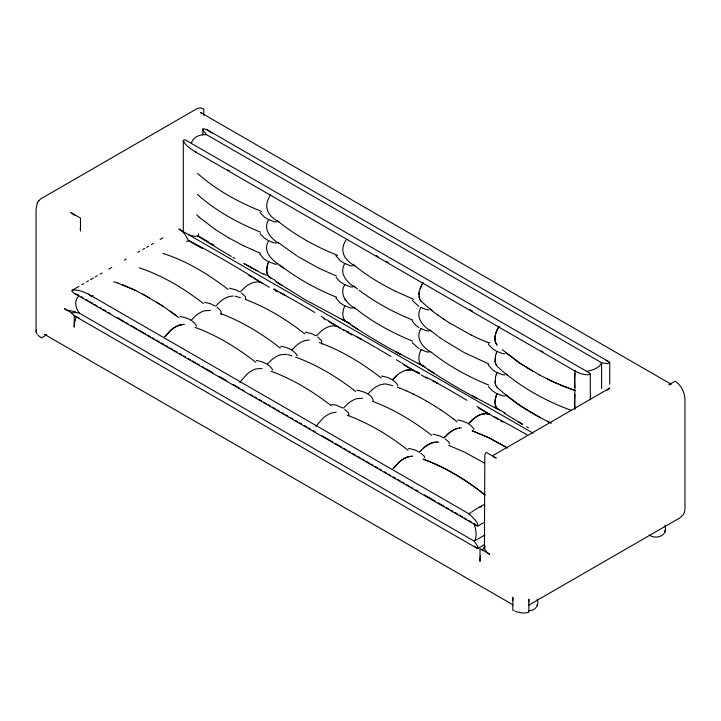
<?xml version="1.0" encoding="UTF-8"?>
<svg xmlns="http://www.w3.org/2000/svg" width="721" height="721" viewBox="0 0 721 721"><rect width="100%" height="100%" fill="white"/><g stroke="black" fill="none" stroke-linecap="round" stroke-linejoin="round"><path stroke-width="1.08" d="M37.086 334.229L36.122 332.156L36.429 330.011M480.537 555.882L480.303 557.261A26.515 15.312 -60 0 0 479.997 561.371L479.997 548.645L489.811 554.314A21.089 12.176 0 0 1 487.081 552.385L484.71 549.24L484.818 546.419M418.964 292.816L419.442 298.422M418.919 294.88L419.352 290.68M495.165 357.931L495.165 361.807L496.156 365.024M495.12 382.995L495.552 376.921M495.552 355.795L495.12 361.87M590.31 399.912L590.31 374.082L589.381 372.919L191.435 143.443C192.741 136.639 200.501 134.268 206.594 134.701L601.593 362.753L607.325 363.609L609.741 362.87L608.803 361.708L206.774 129.591L203.043 128.653L202.727 134.782M419.442 290.734L422.885 282.425M495.516 355.868L496.192 353.578M495.516 376.984L496.192 374.704M537.253 599.133C539.668 605.559 534.784 611.048 528.475 610.687M664.816 525.492C668.592 535.874 655.74 540.002 649.089 534.883M477.978 525.951L477.464 523.455L475.599 520.463L469.434 514.091L88.386 294.096C83.402 291.789 77.679 289.157 72.1 290.302L72.1 291.617L74.623 293.528L476.653 525.636L477.978 525.951L484.467 522.202M477.978 548.375L477.464 545.887L474.238 541.138L79.229 313.085L74.623 312.355L71.767 313.293L74.623 315.951L476.653 548.068L477.978 548.375L484.467 544.634M268.735 219.481C262.678 229.233 270.501 238.236 278.657 243.256M268.735 261.723C266.337 266.86 264.913 275.359 271.177 278.315M344.854 263.426C338.789 273.178 346.621 282.181 354.768 287.201M344.854 284.552C338.789 294.303 346.621 303.307 354.768 308.318M344.854 305.668C342.718 310.553 341.159 317.709 345.972 321.539C363.79 333.453 382.094 344.656 401.101 354.57L395.766 351.704L423.407 366.205M420.082 288.517L422.975 282.47M420.965 307.371C414.908 317.123 422.731 326.126 430.888 331.146M420.965 328.497C414.908 338.248 422.731 347.252 430.888 352.263M420.965 349.613C418.838 354.498 417.279 361.654 422.082 365.484C439.9 377.398 458.205 388.601 477.212 398.515L471.885 395.649L499.527 410.15M496.156 353.65L497.084 351.316M496.156 374.767L497.084 372.442M497.084 393.558C494.948 398.443 493.389 405.599 498.202 409.429C493.416 405.562 494.976 398.434 497.13 393.558M268.798 261.759C266.662 266.617 265.067 273.764 269.861 277.594M76.3 316.438L74.524 322.99A26.515 15.312 -60 0 0 74.218 327.1L74.218 315.428M37.402 202.808L36.05 209.108L36.05 331.498M482.079 550.718L484.972 546.049M345.972 240.03C339.041 250.998 344.205 259.966 355.011 265.959M37.537 202.547L38.555 200.934M37.276 203.061L37.654 202.304M183.296 231.901L183.296 140.415L184.441 139.757L185.712 140.072L191.435 143.443M270.736 194.58C263.084 206.107 266.779 215.282 278.892 222.005M239.778 382.355L247.015 374.1A27.416 15.826 -60 0 1 255.946 368.936L262.029 368.485M315.888 426.3L323.125 418.045A27.416 15.826 -60 0 1 332.066 412.881L336.247 412.232M78.274 296.511C73.866 301.234 75.84 308.408 79.229 313.085M590.31 374.082L589.994 374.496C585.173 375.398 580.044 373.694 575.773 371.477L194.724 151.482C190.317 148.706 185.153 145.507 183.296 140.415M38.718 200.735L41.133 198.636L197.581 108.33L200.726 107.925L203.755 109.051L203.755 115.414M38.384 201.15L38.88 200.528M191.272 320.151L195.454 315.969A27.416 15.826 -60 0 1 204.394 310.814L210.478 310.354M215.831 305.974L220.013 301.793A27.416 15.826 -60 0 1 228.954 296.628L233.135 295.989M240.399 291.798L244.581 287.616A27.416 15.826 -60 0 1 253.513 282.452L257.694 281.803L261.326 282.533A1060.032 612.012 60 0 1 263.129 283.479M267.392 364.096L271.574 359.914A27.416 15.826 -60 0 1 280.505 354.759L286.588 354.299M291.951 349.919L296.133 345.738A27.416 15.826 -60 0 1 305.073 340.573L309.255 339.933M316.51 335.743L320.701 331.561A27.416 15.826 -60 0 1 329.632 326.397L333.814 325.757L337.446 326.478A1060.032 612.012 60 0 1 340.141 327.893M343.502 408.041L347.684 403.859A27.416 15.826 -60 0 1 356.625 398.704L362.708 398.244M368.061 393.864L372.243 389.682A27.416 15.826 -60 0 1 381.184 384.518L385.365 383.878L392.63 385.627M392.539 379.634L396.721 375.452A27.416 15.826 -60 0 1 405.662 370.297L411.835 369.891M392.63 379.688L396.811 375.506M419.478 452.031L423.804 447.804A27.416 15.826 -60 0 1 432.735 442.649M419.622 451.986L421.659 449.787M444.037 437.845L448.219 433.663A27.416 15.826 -60 0 1 457.159 428.508L459.448 427.968M444.181 437.809L448.363 433.627A27.416 15.826 -60 0 1 457.303 428.463M468.659 423.578L472.778 419.361A27.416 15.871 -59.9 0 1 481.736 414.215L485.936 413.575L489.568 414.314A1060.032 612.012 60 0 0 476.969 406.428M468.578 423.542L472.841 419.397A27.416 15.826 -60 0 1 481.781 414.242L485.963 413.593L489.586 414.314M607.172 390.196L609.903 388.015L492.443 455.825M72.1 290.302L78.868 286.39M81.77 284.723L83.708 283.605M86.61 281.929L88.539 280.811M90.476 279.694L93.379 278.018M95.316 276.9L97.245 275.782M100.147 274.106L102.085 272.998M108.853 269.086L111.755 267.41M124.327 260.155L126.256 259.037M137.864 252.332L139.802 251.214M142.704 249.547L144.633 248.43M146.57 247.312L148.499 246.194M151.401 244.518L153.339 243.401M160.107 239.489L163.009 237.822M91.243 296.755L93.189 295.628M186.577 241.715L188.514 240.589L202.141 248.457M46.802 334.787L41.412 337.897L37.97 335.283M277.918 263.39L275.602 264.319L268.672 261.804M430.149 351.28L427.832 352.209L420.902 349.694M488.387 343.133L489.856 342.286M468.911 513.676L470.858 512.559M479.609 507.503L481.556 506.376M484.873 535L474.238 541.138C477.717 535.955 475.617 529.196 474.238 523.644M528.565 605.252L679.624 518.048L682.796 515.353L684.4 512.487L684.95 509.26L684.95 399.596C684.725 392.467 681.237 385.122 675.144 381.202L668.854 384.834L670.8 384.338M209.162 242.265L198.455 236.082L194.724 236.308L188.83 235.055M331.381 404.67L335.806 404.986L342.619 407.987M405.752 370.342L409.934 369.702M434.88 442.153L432.6 442.685A27.416 15.826 -60 0 0 423.66 447.84M586.443 371.504C592.022 370.17 599.088 368.575 601.593 362.753L601.593 388.475M178.484 228.881L533.161 433.204M276.449 221.996L274.25 221.78L268.672 219.563M276.449 243.112L274.25 242.905L268.672 240.688C261.137 253.305 275.395 262.192 284.083 268.536M352.569 265.941L350.37 265.725L344.791 263.507M352.569 287.057L350.37 286.85L344.791 284.633M352.569 308.182L350.37 307.966L344.791 305.749M428.68 309.886L426.481 309.67L420.902 307.452M428.68 331.002L426.481 330.795L420.902 328.578M504.799 353.831L502.6 353.614L497.021 351.397M504.799 374.947L502.6 374.74L497.021 372.523M504.799 396.072L502.6 395.856L497.021 393.639M184.017 324.342L179.835 324.991A27.416 15.826 -60 0 0 170.895 330.155L164.812 336.725L170.922 330.164A27.416 15.871 -59.9 0 1 179.88 325.018L184.071 324.378M459.304 428.013L461.485 427.823M434.745 442.189L436.926 442M412.358 456.177L408.176 456.826A27.416 15.826 -60 0 0 399.245 461.99L393.161 468.551L399.29 461.972A27.416 15.871 -59.9 0 1 408.248 456.826L412.439 456.186M75.498 311.805L67.747 310.282A21.089 12.176 0 0 1 64.412 308.705L72.433 313.338M229.269 288.175L235.911 289.842L239.507 291.735M204.71 302.351L210.352 303.676L214.948 305.92M180.151 316.537C186.297 317.393 193.589 320.331 196.563 326.009M305.389 332.12L312.031 333.787L315.627 335.68M280.829 346.296C286.976 347.161 294.267 350.1 297.232 355.777M256.261 360.482C262.417 361.338 269.708 364.276 272.673 369.954M381.499 376.065C387.646 376.921 394.946 379.868 397.911 385.537M356.94 390.241C363.051 391.359 372.739 394.234 373.352 401.417M457.619 420.01C463.765 420.866 471.056 423.804 474.03 429.482M433.06 434.186L439.702 435.854L443.289 437.755M408.492 448.372L415.134 450.03L418.73 451.932M436.782 442.036L438.819 442.189M45.756 334.769L44.558 334.382L513.019 604.847M162.793 253.395C186.667 260.849 208.333 274.241 228.043 289.409M139.306 267.888C162.739 275.476 184.071 288.616 203.484 303.586M235.037 296.178L240.399 297.737M113.765 281.776L116.982 282.713M287.661 354.615L291.951 355.868M411.745 369.837L413.566 370.423A1060.032 612.012 60 0 0 401.849 363.087M575.475 390.656L554.611 382.527L540.029 375.226M574.52 390.394L561.803 385.654L547.293 378.967M571.654 410.519C548.023 401.876 525.393 389.836 505.89 373.848M472.282 430.843L489.135 437.944L507.35 447.849M448.696 445.371L464.576 452.13L484.503 463.161M423.155 459.205C445.56 467.388 466.163 480.087 484.809 494.858M245.068 299.332C266.788 307.443 286.814 319.736 305.001 334.021M319.223 342.574C341.709 350.622 362.384 363.267 381.121 377.966M220.509 313.509C242.229 321.62 262.255 333.913 280.442 348.198M116.892 282.686L135.818 290.545M397.217 387.168L400.245 388.277M295.646 357.102C317.42 365.042 337.464 377.299 355.714 391.476M194.967 327.334C217.075 335.409 237.416 347.892 255.874 362.384M472.264 430.716L489.144 437.845L507.323 447.939M372.739 401.399C394.126 409.375 413.854 421.443 431.825 435.421M271.087 371.279C292.852 379.228 312.905 391.476 331.155 405.653M347.198 415.224C369.305 423.299 389.646 435.781 408.104 450.274M423.398 459.187C445.839 467.397 466.46 480.114 485.134 494.903M261.489 211.442C238.444 202.096 216.048 190.047 197.482 173.319M337.608 255.387C316.14 246.78 295.484 235.587 277.603 220.833M260.488 232.171C237.822 222.843 215.777 210.938 197.482 194.445M413.728 299.332L395.225 291.158M336.608 276.116L319.115 268.338L297.89 256.532M485.756 341.655L488.838 342.881M260.56 253.332L242.995 245.51M412.718 320.061C393.747 312.427 375.569 302.586 359.202 290.302M336.608 297.241C316.429 289.112 297.142 278.513 279.982 265.103M488.838 364.006L464.081 352.488L443.649 340.231M412.718 341.186C391.629 332.606 371.315 321.557 353.714 307.02M488.838 385.122C468.055 376.695 448.074 365.808 430.626 351.641M78.986 295.502L74.623 293.528M78.986 317.934L74.623 315.951M400.155 388.222L406.563 390.899M122.777 284.795L135.737 290.518L149.671 297.944M606.046 360.347L608.803 361.708M478.546 338.519L485.837 341.7M194.724 151.482L196.355 152.221M468.623 513.722L469.434 514.091M406.473 390.845L413.205 393.99M471.255 335.058L478.636 338.573M551.159 423.038C535.072 415.458 519.562 406.392 505.89 394.973M547.329 421.307L550.97 423.038M347.297 322.26L305.307 299.801L275.719 281.46L281.713 285.318M413.124 393.936L420.073 397.505M395.234 291.158C380.589 283.759 366.304 275.368 353.714 264.778M471.345 335.103L450.039 323.251M243.067 245.546L228.629 237.822M341.583 319.25L345.972 321.539M513.857 610.624L512.802 610.047L512.802 597.321L513.01 600.494M263.354 274.187L243.896 263.48L250.566 267.23M280.289 292.645L285.038 295.213L273.944 289.202A1060.032 612.012 60 0 1 276.666 290.671M356.408 336.59L361.158 339.158L350.064 333.147M432.429 380.49L437.187 383.058L426.093 377.038M267.743 219.13L264.003 216.697L260.038 212.524M343.854 263.075L340.114 260.642L335.869 255.685M496.084 350.965L492.344 348.531L488.387 344.35M267.743 240.255L264.003 237.822L260.038 233.64M343.854 284.2L340.114 281.758L336.157 277.585M496.084 372.09L492.344 369.648L488.099 364.7M267.743 261.372L264.003 258.938L259.749 253.981M343.854 305.316L340.114 302.883L335.869 297.926M496.084 393.206L492.344 390.773L488.387 386.6M257.082 270.799L250.358 267.121L251.521 267.77M419.992 397.451L427.057 401.381M142.605 294.024L163.514 306.542L178.988 317.808M540.083 375.335L519.589 362.969L502.303 349.703M540.254 417.567L519.814 405.31L505.998 394.91M671.026 384.158L200.618 112.575L201.682 113.521M211.109 243.383L214.029 245.068M263.67 273.728L266.59 275.413M268.536 276.54L275.35 280.478M343.493 319.818L350.307 323.747M418.441 363.087L425.255 367.016M494.363 406.923L505.07 413.106M273.899 289.058L276.828 290.743M347.053 331.29L349 332.417M417.27 371.829L419.225 372.955M248.871 275.431L251.791 277.116M253.738 278.243L269.312 287.237M275.152 290.608L277.098 291.735M323.819 318.709L325.766 319.827M328.686 321.521L344.259 330.506M346.206 331.633L352.046 335.004M403.634 364.79L419.207 373.784M421.154 374.902L426.994 378.273M478.591 408.059L498.058 419.298M500.978 420.983L502.925 422.109M70.694 212.425L80.5 218.093L80.5 230.819M496.093 458.033L486.278 452.364L484.818 454.383L484.44 547.906M81.185 296.71L83.131 297.836M86.06 299.53L88.007 300.657M89.963 301.784L92.883 303.469M94.839 304.595L96.785 305.722M99.714 307.407L101.661 308.534M103.617 309.66L105.563 310.787M108.492 312.481L110.439 313.608M117.271 317.546L124.093 321.485M126.049 322.611L127.996 323.738M130.925 325.432L136.774 328.812M138.72 329.939L145.552 333.877M147.499 335.004L150.428 336.689M152.383 337.816L154.33 338.942M156.277 340.069L159.206 341.763M161.162 342.89L164.082 344.575M166.037 345.701L167.984 346.828M169.94 347.955L172.86 349.64M174.815 350.767L176.762 351.893M179.691 353.587L181.638 354.714M183.594 355.841L185.54 356.967M188.469 358.652L190.416 359.779M192.372 360.906L195.292 362.591M197.248 363.717L199.194 364.844M202.123 366.538L204.07 367.665M206.026 368.791L212.848 372.73M219.68 376.668L226.502 380.616M233.334 384.554L239.183 387.934M241.138 389.061L244.059 390.746M249.908 394.126L252.837 395.82M254.792 396.947L256.739 398.073M258.686 399.2L261.615 400.885M263.571 402.012L266.491 403.697M268.446 404.823L270.393 405.95M272.349 407.077L275.269 408.771M277.225 409.898L279.171 411.024M282.1 412.709L284.047 413.836M286.003 414.963L287.949 416.089M290.878 417.774L292.825 418.901M295.754 420.595L297.701 421.722M299.657 422.848L301.603 423.975M304.532 425.66L306.479 426.787M308.435 427.913L310.381 429.04M313.311 430.734L315.257 431.852M322.089 435.799L332.814 441.991M335.743 443.685L341.592 447.056M343.547 448.183L346.468 449.877M348.423 451.004L350.37 452.13M352.326 453.257L355.246 454.942M357.201 456.069L360.121 457.763M362.077 458.889L364.024 460.007M365.98 461.134L368.9 462.828M370.855 463.954L372.802 465.081M374.758 466.208L377.678 467.893M379.634 469.02L381.58 470.146M384.509 471.84L386.456 472.967M388.412 474.085L390.358 475.211M393.287 476.905L395.234 478.032M398.163 479.717L400.11 480.844M402.066 481.97L404.012 483.097M406.941 484.791L408.888 485.918M410.844 487.045L412.791 488.162M415.72 489.856L417.666 490.983M424.498 494.921L435.223 501.122M438.152 502.807L444.001 506.187M445.957 507.314L448.877 508.999M450.832 510.126L452.779 511.252M454.735 512.379L457.655 514.073M459.61 515.191L462.531 516.885M464.486 518.011L466.433 519.138M468.389 520.265L471.309 521.95M206.774 129.591L212.001 133.133M532.981 371.387L519.679 363.105L505.89 352.722M228.692 237.849L215.3 229.521M518.597 421.965L522.707 424.426L504.15 413.178M426.967 401.336L434.033 405.562M418.964 306.479L412.268 300.405M418.964 327.604L415.62 325.126L411.979 320.755M418.964 348.721L412.268 342.655M427.95 369.35L433.943 373.208M351.83 325.405L357.823 329.263M433.952 405.517L440.901 409.979M156.565 302.09L163.433 306.506M88.386 294.096L90.909 295.998M443.559 319.061L450.12 323.305M296.971 255.937L278.396 242.626M440.819 409.934L447.552 414.557M437.557 314.852L443.649 319.115M438.503 336.626L442.784 339.636M215.372 229.548L199.095 217.111M179.799 229.197L184.738 233.965L188.514 240.589M476.653 525.636L474.364 523.77M476.653 548.068L474.364 546.203M447.462 414.512L453.87 419.234M170.084 311.084L176.402 315.753M317.727 337.004L321.611 340.727L321.791 344.133M445.398 439.08L448.498 441.685L449.462 443.667M241.616 293.059L245.491 296.782L245.681 299.341M420.839 453.257L423.939 455.861L424.903 457.844M217.048 307.245L220.932 310.958L221.122 314.374M344.719 409.312L348.603 413.025L348.793 415.593M432.131 310.697L437.647 314.906M437.647 336.022L429.833 329.848M357.652 289.112L353.714 285.904M453.779 419.18L457.141 421.866M502.465 371.171L507.476 375.235M507.476 396.361L497.048 387.384L495.552 384.608M431.041 309.85L420.884 301.081M505.782 352.578L508.161 354.597M429.743 308.678L432.212 310.742M575.773 371.477L574.835 370.315L574.835 409.384M344.854 299.431L345.972 300.414M501.69 370.468L497.048 366.268L495.552 363.483M206.594 134.701L203.655 131.393L202.727 129.203M196.68 214.795L199.167 217.129M497.003 345.026C492.813 339.402 495.769 331.723 498.986 326.361C495.895 331.732 492.776 339.366 496.922 344.989M496.192 386.077L497.084 387.321M420.001 299.846L420.974 301.135M420.082 299.891L418.964 296.691M495.516 384.672L495.03 381.067M664.654 530.737L664.816 531.972M537.091 604.387L537.253 605.613M609.741 362.87L609.741 384.203M528.89 599.358L528.89 612.084A5.777 3.335 0 0 1 527.79 612.589L522.752 613.111L516.732 611.841A20.116 11.617 0 0 1 514.974 611.147M198.455 233.847L198.455 236.082M493.552 456.997A12.924 7.462 60 0 1 496.093 457.997M70.694 212.398A12.924 7.462 60 0 1 73.227 214.326M73.722 214.795A12.924 7.462 60 0 1 74.209 215.3M80.274 228.043A16.556 9.562 60 0 1 80.455 230.792M528.844 599.331A16.556 9.562 60 0 1 528.664 601.873M229.467 170.814A1090.846 629.793 0 0 1 227.656 169.759M528.493 427.877A1090.846 629.929 0 0 1 526.69 426.814M234.929 258.451A1090.846 629.929 0 0 1 233.099 257.397M231.279 256.343A1090.846 629.929 0 0 1 201.952 238.696M201.087 238.155A1090.846 629.929 0 0 1 197.644 235.983M574.952 387.474A62.303 35.834 -59.8 0 1 574.997 373.379M542.949 351.794A1090.846 629.929 0 0 1 541.12 350.748M574.934 408.654A62.303 35.969 -60 0 1 574.934 394.531M472.354 310.976A1060.032 612.003 0 0 1 469.578 309.417M388.051 262.399A1060.032 612.003 0 0 1 386.222 261.353M378.056 256.613A1060.032 612.003 0 0 1 376.254 255.549M188.812 240.481A1090.846 629.803 60 0 1 261.326 282.542M283.921 294.655A1060.032 612.012 60 0 1 314.852 312.508M321.196 316.357A1060.032 612.012 60 0 1 324.829 318.583M326.631 319.7A1060.032 612.012 60 0 1 330.245 321.945M331.146 322.512A1060.032 612.012 60 0 1 337.446 326.487M471.633 512.054A111.394 64.493 -59.9 0 1 472.994 511.117M473.679 510.657A111.394 64.493 -59.9 0 1 483.98 504.592M494.065 416.675A1090.846 629.622 60 0 1 502.186 421.01M503.096 421.497A1090.846 629.622 60 0 1 527.619 435.214M413.475 370.378A1060.032 612.012 60 0 1 419.766 373.676M436.061 382.49A1060.032 612.012 60 0 1 467.001 400.353M343.746 329.785A1060.032 612.012 60 0 1 348.261 332.183M360.04 338.6A1060.032 612.012 60 0 1 375.506 347.342M376.416 347.873A1060.032 612.012 60 0 1 390.971 356.453M396.415 359.752A1060.032 612.012 60 0 1 400.948 362.528"/></g></svg>
